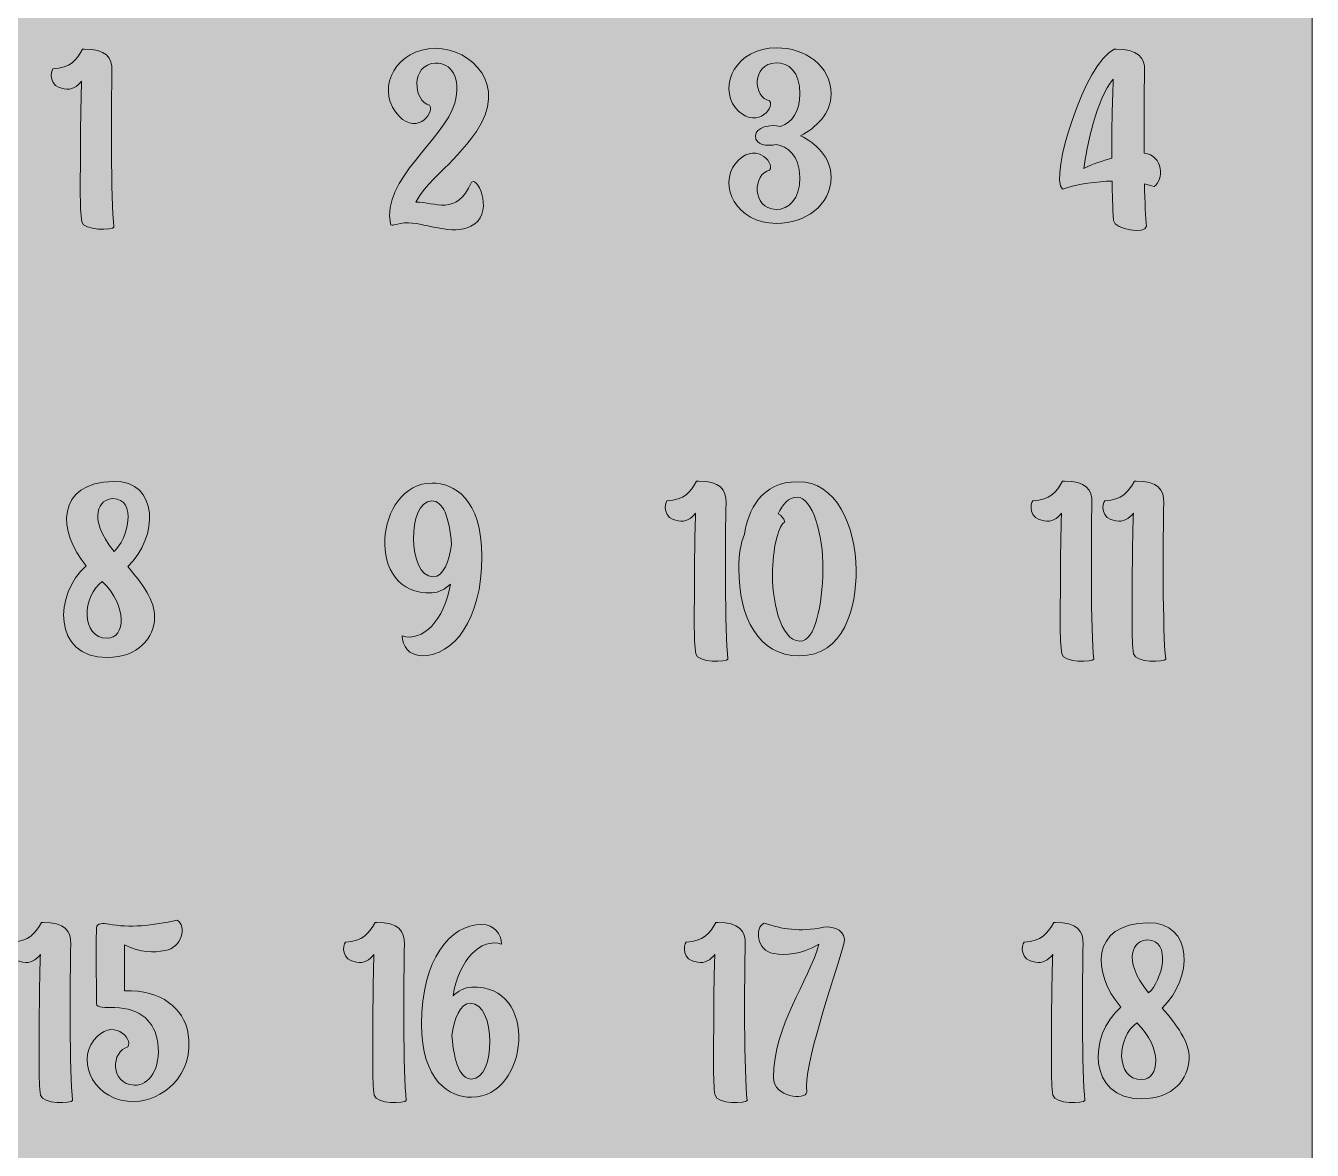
# Model space of a CAD drawing. Extents: x -301 to 968, y -992 to -13.
# Drawn here: x 682.2 to 967.8, y -502.5 to -252.9 of the extents above; entities that cross this region are included whole.
import ezdxf

# ---------------------------------------------------------------- set-up
doc = ezdxf.new("R2010")
doc.units = 0
doc.header["$MEASUREMENT"] = 0
doc.layers.add('Layer 1', color=7, linetype='Continuous', lineweight=0)

# ---------------------------------------------------------------- blocks, each defined once
blk = doc.blocks.new('Block_3')
at = {"layer": 'Layer 1', "true_color": 0x7c3800, "transparency": 33554687}
h = blk.add_hatch(color=36, dxfattribs=at)
h.dxf.hatch_style = 2
edge = h.paths.add_edge_path()
edge.add_spline(control_points=[(701.36, -262.9), (701.19, -270.02), (701.07, -291.84), (701.78, -297.59), (701.6, -298.36), (695.02, -298.42), (694.67, -296.4), (694.13, -293.44), (694.37, -286.8), (694.37, -279.68), (694.37, -274.17), (694.49, -268.77), (694.61, -265.22), (693.66, -266.4), (692.41, -267.23), (690.75, -266.94), (687.25, -266.46), (687.67, -263.14), (688.26, -262.49), (692.12, -262.25), (693.48, -260.53), (694.84, -258.1), (694.84, -258.1), (695.26, -258.1), (695.26, -258.1), (699.94, -258.04), (701.48, -260), (701.36, -262.9)], knot_values=[0, 0, 0, 0, 1, 1, 1, 2, 2, 2, 3, 3, 3, 4, 4, 4, 5, 5, 5, 6, 6, 6, 7, 7, 7, 8, 8, 8, 9, 9, 9, 9], degree=3, periodic=0)
h = blk.add_hatch(color=36, dxfattribs=at)
h.dxf.hatch_style = 2
edge = h.paths.add_edge_path()
edge.add_spline(control_points=[(782.23, -276.36), (776.54, -284.48), (771.14, -287.21), (768.83, -292.07), (773.04, -291.95), (777.84, -295.33), (781.16, -287.63), (782.82, -286.32), (786.2, -295.1), (781.04, -297.41), (776.66, -299.42), (771.56, -296.87), (767.17, -296.64), (764.33, -296.64), (763.32, -297.65), (763.14, -296.87), (761.18, -287.09), (775.18, -278.02), (777.43, -270.08), (779.03, -264.39), (776.48, -261.07), (773.16, -261.19), (767.59, -261.42), (768.18, -269.78), (771.86, -270.55), (773.1, -272.45), (768.48, -277.73), (764.27, -272.03), (760.18, -266.46), (764.45, -257.92), (773.16, -257.92), (781.28, -257.92), (789.35, -266.22), (782.23, -276.36)], knot_values=[0, 0, 0, 0, 1, 1, 1, 2, 2, 2, 3, 3, 3, 4, 4, 4, 5, 5, 5, 6, 6, 6, 7, 7, 7, 8, 8, 8, 9, 9, 9, 10, 10, 10, 11, 11, 11, 11], degree=3, periodic=0)
h = blk.add_hatch(color=36, dxfattribs=at)
h.dxf.hatch_style = 2
edge = h.paths.add_edge_path()
edge.add_spline(control_points=[(860.96, -268.06), (860.96, -272.45), (857.52, -275.59), (854.2, -277.31), (857.52, -278.97), (860.96, -282.11), (860.96, -286.5), (860.96, -292.84), (855.15, -296.76), (848.87, -296.76), (839.86, -296.76), (835.89, -288.34), (839.74, -283.48), (843.83, -278.38), (848.51, -283.12), (847.33, -284.96), (843.59, -285.73), (843.24, -293.44), (848.75, -293.67), (851.48, -293.73), (854.09, -291.48), (854.03, -286.56), (854.03, -281.52), (851.12, -279.68), (848.81, -279.27), (846.68, -279.68), (844.18, -279.39), (844.18, -277.37), (844.18, -275.41), (847.51, -274.7), (849.76, -275.24), (852.31, -274.35), (854.03, -271.98), (854.03, -268), (854.09, -263.08), (851.48, -261.07), (848.75, -261.13), (843.24, -261.36), (843.59, -268.83), (847.33, -269.6), (848.51, -271.44), (843.83, -276.18), (839.74, -271.09), (835.89, -266.22), (839.86, -257.81), (848.87, -257.81), (855.15, -257.81), (860.96, -261.72), (860.96, -268.06)], knot_values=[0, 0, 0, 0, 1, 1, 1, 2, 2, 2, 3, 3, 3, 4, 4, 4, 5, 5, 5, 6, 6, 6, 7, 7, 7, 8, 8, 8, 9, 9, 9, 10, 10, 10, 11, 11, 11, 12, 12, 12, 13, 13, 13, 14, 14, 14, 15, 15, 15, 16, 16, 16, 16], degree=3, periodic=0)
h = blk.add_hatch(color=36, dxfattribs=at)
h.dxf.hatch_style = 2
edge = h.paths.add_edge_path()
edge.add_spline(control_points=[(917.05, -284.6), (919.06, -283.54), (921.26, -282.94), (923.27, -282.29), (923.21, -276.36), (923.39, -271.2), (923.57, -264.74), (919.89, -269.19), (917.64, -279.92), (917.05, -284.6)], knot_values=[0, 0, 0, 0, 1, 1, 1, 2, 2, 2, 3, 3, 3, 3], degree=3, periodic=0)
edge = h.paths.add_edge_path()
edge.add_spline(control_points=[(930.56, -262.9), (930.45, -266.52), (930.39, -273.99), (930.45, -281.16), (934.77, -281.7), (934.89, -287.21), (932.64, -288.57), (931.99, -288.34), (931.28, -288.16), (930.51, -287.98), (930.62, -292.07), (930.74, -295.57), (930.98, -297.41), (930.8, -299.19), (923.98, -298.18), (923.63, -296.16), (923.45, -293.14), (923.39, -290.23), (923.33, -287.39), (920.01, -287.45), (916.04, -287.98), (912.3, -289.17), (909.34, -286.5), (917.34, -260.95), (923.81, -258.1), (923.81, -258.1), (924.22, -258.1), (924.22, -258.1), (928.91, -258.04), (930.68, -260), (930.56, -262.9)], knot_values=[0, 0, 0, 0, 1, 1, 1, 2, 2, 2, 3, 3, 3, 4, 4, 4, 5, 5, 5, 6, 6, 6, 7, 7, 7, 8, 8, 8, 9, 9, 9, 10, 10, 10, 10], degree=3, periodic=0)
at = {"layer": 'Layer 1'}
for points, knots in [([(701.36, -262.9), (701.19, -270.02), (701.07, -291.84), (701.78, -297.59), (701.6, -298.36), (695.02, -298.42), (694.67, -296.4), (694.13, -293.44), (694.37, -286.8), (694.37, -279.68), (694.37, -274.17), (694.49, -268.77), (694.61, -265.22), (693.66, -266.4), (692.41, -267.23), (690.75, -266.94), (687.25, -266.46), (687.67, -263.14), (688.26, -262.49), (692.12, -262.25), (693.48, -260.53), (694.84, -258.1), (694.84, -258.1), (695.26, -258.1), (695.26, -258.1), (699.94, -258.04), (701.48, -260), (701.36, -262.9)], [0, 0, 0, 0, 1, 1, 1, 2, 2, 2, 3, 3, 3, 4, 4, 4, 5, 5, 5, 6, 6, 6, 7, 7, 7, 8, 8, 8, 9, 9, 9, 9]), ([(782.23, -276.36), (776.54, -284.48), (771.14, -287.21), (768.83, -292.07), (773.04, -291.95), (777.84, -295.33), (781.16, -287.63), (782.82, -286.32), (786.2, -295.1), (781.04, -297.41), (776.66, -299.42), (771.56, -296.87), (767.17, -296.64), (764.33, -296.64), (763.32, -297.65), (763.14, -296.87), (761.18, -287.09), (775.18, -278.02), (777.43, -270.08), (779.03, -264.39), (776.48, -261.07), (773.16, -261.19), (767.59, -261.42), (768.18, -269.78), (771.86, -270.55), (773.1, -272.45), (768.48, -277.73), (764.27, -272.03), (760.18, -266.46), (764.45, -257.92), (773.16, -257.92), (781.28, -257.92), (789.35, -266.22), (782.23, -276.36)], [0, 0, 0, 0, 1, 1, 1, 2, 2, 2, 3, 3, 3, 4, 4, 4, 5, 5, 5, 6, 6, 6, 7, 7, 7, 8, 8, 8, 9, 9, 9, 10, 10, 10, 11, 11, 11, 11]), ([(860.96, -268.06), (860.96, -272.45), (857.52, -275.59), (854.2, -277.31), (857.52, -278.97), (860.96, -282.11), (860.96, -286.5), (860.96, -292.84), (855.15, -296.76), (848.87, -296.76), (839.86, -296.76), (835.89, -288.34), (839.74, -283.48), (843.83, -278.38), (848.51, -283.12), (847.33, -284.96), (843.59, -285.73), (843.24, -293.44), (848.75, -293.67), (851.48, -293.73), (854.09, -291.48), (854.03, -286.56), (854.03, -281.52), (851.12, -279.68), (848.81, -279.27), (846.68, -279.68), (844.18, -279.39), (844.18, -277.37), (844.18, -275.41), (847.51, -274.7), (849.76, -275.24), (852.31, -274.35), (854.03, -271.98), (854.03, -268), (854.09, -263.08), (851.48, -261.07), (848.75, -261.13), (843.24, -261.36), (843.59, -268.83), (847.33, -269.6), (848.51, -271.44), (843.83, -276.18), (839.74, -271.09), (835.89, -266.22), (839.86, -257.81), (848.87, -257.81), (855.15, -257.81), (860.96, -261.72), (860.96, -268.06)], [0, 0, 0, 0, 1, 1, 1, 2, 2, 2, 3, 3, 3, 4, 4, 4, 5, 5, 5, 6, 6, 6, 7, 7, 7, 8, 8, 8, 9, 9, 9, 10, 10, 10, 11, 11, 11, 12, 12, 12, 13, 13, 13, 14, 14, 14, 15, 15, 15, 16, 16, 16, 16]), ([(930.56, -262.9), (930.45, -266.52), (930.39, -273.99), (930.45, -281.16), (934.77, -281.7), (934.89, -287.21), (932.64, -288.57), (931.99, -288.34), (931.28, -288.16), (930.51, -287.98), (930.62, -292.07), (930.74, -295.57), (930.98, -297.41), (930.8, -299.19), (923.98, -298.18), (923.63, -296.16), (923.45, -293.14), (923.39, -290.23), (923.33, -287.39), (920.01, -287.45), (916.04, -287.98), (912.3, -289.17), (909.34, -286.5), (917.34, -260.95), (923.81, -258.1), (923.81, -258.1), (924.22, -258.1), (924.22, -258.1), (928.91, -258.04), (930.68, -260), (930.56, -262.9)], [0, 0, 0, 0, 1, 1, 1, 2, 2, 2, 3, 3, 3, 4, 4, 4, 5, 5, 5, 6, 6, 6, 7, 7, 7, 8, 8, 8, 9, 9, 9, 10, 10, 10, 10]), ([(917.05, -284.6), (919.06, -283.54), (921.26, -282.94), (923.27, -282.29), (923.21, -276.36), (923.39, -271.2), (923.57, -264.74), (919.89, -269.19), (917.64, -279.92), (917.05, -284.6)], [0, 0, 0, 0, 1, 1, 1, 2, 2, 2, 3, 3, 3, 3])]:
    blk.add_open_spline(points, degree=3, knots=knots, dxfattribs=at)
blk = doc.blocks.new('Block_4')
at = {"layer": 'Layer 1', "true_color": 0x7c3800, "transparency": 33554687}
h = blk.add_hatch(color=36, dxfattribs=at)
h.dxf.hatch_style = 2
edge = h.paths.add_edge_path()
edge.add_spline(control_points=[(701.82, -369.56), (704.84, -367.13), (707.03, -357.83), (701.58, -357.83), (698.62, -357.83), (695.59, -361.92), (701.82, -369.56)], knot_values=[0, 0, 0, 0, 1, 1, 1, 2, 2, 2, 2], degree=3, periodic=0)
edge = h.paths.add_edge_path()
edge.add_spline(control_points=[(700.34, -388.83), (704.25, -388.83), (704.96, -381.78), (699.21, -376.26), (694.82, -379.29), (694.23, -388.83), (700.34, -388.83)], knot_values=[0, 0, 0, 0, 1, 1, 1, 2, 2, 2, 2], degree=3, periodic=0)
edge = h.paths.add_edge_path()
edge.add_spline(control_points=[(704.84, -372.94), (708.04, -376.62), (710.95, -380.59), (710.83, -384.21), (710.71, -388.65), (707.27, -393.1), (700.28, -393.1), (688.18, -393.1), (688.42, -378.99), (695.65, -372.77), (689.25, -365.24), (688.83, -354.27), (701.7, -354.03), (711.84, -353.85), (711.72, -366.48), (704.84, -372.94)], knot_values=[0, 0, 0, 0, 1, 1, 1, 2, 2, 2, 3, 3, 3, 4, 4, 4, 5, 5, 5, 5], degree=3, periodic=0)
h = blk.add_hatch(color=36, dxfattribs=at)
h.dxf.hatch_style = 2
edge = h.paths.add_edge_path()
edge.add_spline(control_points=[(837.64, -358.77), (837.46, -365.89), (837.35, -387.7), (838.06, -393.46), (837.88, -394.23), (831.3, -394.29), (830.94, -392.27), (830.41, -389.31), (830.65, -382.67), (830.65, -375.55), (830.65, -370.04), (830.76, -364.64), (830.88, -361.09), (829.93, -362.27), (828.69, -363.1), (827.03, -362.81), (823.53, -362.33), (823.95, -359.01), (824.54, -358.36), (828.39, -358.12), (829.76, -356.4), (831.12, -353.97), (831.12, -353.97), (831.54, -353.97), (831.54, -353.97), (836.22, -353.91), (837.76, -355.87), (837.64, -358.77)], knot_values=[0, 0, 0, 0, 1, 1, 1, 2, 2, 2, 3, 3, 3, 4, 4, 4, 5, 5, 5, 6, 6, 6, 7, 7, 7, 8, 8, 8, 9, 9, 9, 9], degree=3, periodic=0)
h = blk.add_hatch(color=36, dxfattribs=at)
h.dxf.hatch_style = 2
edge = h.paths.add_edge_path()
edge.add_spline(control_points=[(918.86, -358.77), (918.69, -365.89), (918.57, -387.7), (919.28, -393.46), (919.1, -394.23), (912.52, -394.29), (912.16, -392.27), (911.63, -389.31), (911.87, -382.67), (911.87, -375.55), (911.87, -370.04), (911.99, -364.64), (912.11, -361.09), (911.16, -362.27), (909.91, -363.1), (908.25, -362.81), (904.75, -362.33), (905.17, -359.01), (905.76, -358.36), (909.62, -358.12), (910.98, -356.4), (912.34, -353.97), (912.34, -353.97), (912.76, -353.97), (912.76, -353.97), (917.44, -353.91), (918.98, -355.87), (918.86, -358.77)], knot_values=[0, 0, 0, 0, 1, 1, 1, 2, 2, 2, 3, 3, 3, 4, 4, 4, 5, 5, 5, 6, 6, 6, 7, 7, 7, 8, 8, 8, 9, 9, 9, 9], degree=3, periodic=0)
h = blk.add_hatch(color=36, dxfattribs=at)
h.dxf.hatch_style = 2
edge = h.paths.add_edge_path()
edge.add_spline(control_points=[(934.81, -358.77), (934.63, -365.89), (934.52, -387.7), (935.23, -393.46), (935.05, -394.23), (928.47, -394.29), (928.11, -392.27), (927.58, -389.31), (927.82, -382.67), (927.82, -375.55), (927.82, -370.04), (927.94, -364.64), (928.05, -361.09), (927.11, -362.27), (925.86, -363.1), (924.2, -362.81), (920.7, -362.33), (921.12, -359.01), (921.71, -358.36), (925.56, -358.12), (926.93, -356.4), (928.29, -353.97), (928.29, -353.97), (928.71, -353.97), (928.71, -353.97), (933.39, -353.91), (934.93, -355.87), (934.81, -358.77)], knot_values=[0, 0, 0, 0, 1, 1, 1, 2, 2, 2, 3, 3, 3, 4, 4, 4, 5, 5, 5, 6, 6, 6, 7, 7, 7, 8, 8, 8, 9, 9, 9, 9], degree=3, periodic=0)
h = blk.add_hatch(color=36, dxfattribs=at)
h.dxf.hatch_style = 2
edge = h.paths.add_edge_path()
edge.add_spline(control_points=[(776.7, -368.02), (776.28, -361.86), (774.8, -358.36), (772.37, -358.36), (766.85, -358.36), (766.91, -375.2), (772.61, -375.2), (774.92, -375.2), (776.28, -371.64), (776.7, -368.02)], knot_values=[0, 0, 0, 0, 1, 1, 1, 2, 2, 2, 3, 3, 3, 3], degree=3, periodic=0)
edge = h.paths.add_edge_path()
edge.add_spline(control_points=[(765.73, -388.3), (770.35, -389.78), (775.15, -384.86), (776.46, -376.8), (775.33, -377.98), (773.91, -378.69), (772.43, -378.75), (757.19, -379.58), (759.62, -354.39), (772.43, -354.39), (777.23, -354.39), (783.45, -357.88), (783.45, -370.69), (783.45, -384.86), (777.11, -392.74), (770.17, -392.74), (767.21, -392.63), (765.85, -390.61), (765.73, -388.3)], knot_values=[0, 0, 0, 0, 1, 1, 1, 2, 2, 2, 3, 3, 3, 4, 4, 4, 5, 5, 5, 6, 6, 6, 6], degree=3, periodic=0)
h = blk.add_hatch(color=36, dxfattribs=at)
h.dxf.hatch_style = 2
edge = h.paths.add_edge_path()
edge.add_spline(control_points=[(849.2, -361.26), (849.91, -361.56), (850.51, -362.15), (850.68, -363.04), (849.38, -363.81), (848.19, -367.84), (847.96, -373.65), (847.78, -379.94), (849.56, -389.48), (854.06, -389.48), (857.5, -389.48), (858.98, -381.54), (859.16, -373.59), (859.28, -365.71), (856.73, -357.53), (853.47, -357.53), (851.57, -357.53), (850.15, -359.13), (849.2, -361.26)], knot_values=[0, 0, 0, 0, 1, 1, 1, 2, 2, 2, 3, 3, 3, 4, 4, 4, 5, 5, 5, 6, 6, 6, 6], degree=3, periodic=0)
edge = h.paths.add_edge_path()
edge.add_spline(control_points=[(866.51, -373.71), (866.63, -382.01), (863.85, -392.74), (853.89, -392.74), (844.87, -392.74), (840.49, -384.27), (840.49, -373.3), (840.49, -370.22), (840.9, -367.73), (841.73, -365.77), (842.5, -360.55), (845.41, -354.09), (853.59, -354.09), (862.13, -354.09), (866.4, -363.75), (866.51, -373.71)], knot_values=[0, 0, 0, 0, 1, 1, 1, 2, 2, 2, 3, 3, 3, 4, 4, 4, 5, 5, 5, 5], degree=3, periodic=0)
at = {"layer": 'Layer 1'}
for points, knots in [([(704.84, -372.94), (708.04, -376.62), (710.95, -380.59), (710.83, -384.21), (710.71, -388.65), (707.27, -393.1), (700.28, -393.1), (688.18, -393.1), (688.42, -378.99), (695.65, -372.77), (689.25, -365.24), (688.83, -354.27), (701.7, -354.03), (711.84, -353.85), (711.72, -366.48), (704.84, -372.94)], [0, 0, 0, 0, 1, 1, 1, 2, 2, 2, 3, 3, 3, 4, 4, 4, 5, 5, 5, 5]), ([(837.64, -358.77), (837.46, -365.89), (837.35, -387.7), (838.06, -393.46), (837.88, -394.23), (831.3, -394.29), (830.94, -392.27), (830.41, -389.31), (830.65, -382.67), (830.65, -375.55), (830.65, -370.04), (830.76, -364.64), (830.88, -361.09), (829.93, -362.27), (828.69, -363.1), (827.03, -362.81), (823.53, -362.33), (823.95, -359.01), (824.54, -358.36), (828.39, -358.12), (829.76, -356.4), (831.12, -353.97), (831.12, -353.97), (831.54, -353.97), (831.54, -353.97), (836.22, -353.91), (837.76, -355.87), (837.64, -358.77)], [0, 0, 0, 0, 1, 1, 1, 2, 2, 2, 3, 3, 3, 4, 4, 4, 5, 5, 5, 6, 6, 6, 7, 7, 7, 8, 8, 8, 9, 9, 9, 9]), ([(918.86, -358.77), (918.69, -365.89), (918.57, -387.7), (919.28, -393.46), (919.1, -394.23), (912.52, -394.29), (912.16, -392.27), (911.63, -389.31), (911.87, -382.67), (911.87, -375.55), (911.87, -370.04), (911.99, -364.64), (912.11, -361.09), (911.16, -362.27), (909.91, -363.1), (908.25, -362.81), (904.75, -362.33), (905.17, -359.01), (905.76, -358.36), (909.62, -358.12), (910.98, -356.4), (912.34, -353.97), (912.34, -353.97), (912.76, -353.97), (912.76, -353.97), (917.44, -353.91), (918.98, -355.87), (918.86, -358.77)], [0, 0, 0, 0, 1, 1, 1, 2, 2, 2, 3, 3, 3, 4, 4, 4, 5, 5, 5, 6, 6, 6, 7, 7, 7, 8, 8, 8, 9, 9, 9, 9]), ([(934.81, -358.77), (934.63, -365.89), (934.52, -387.7), (935.23, -393.46), (935.05, -394.23), (928.47, -394.29), (928.11, -392.27), (927.58, -389.31), (927.82, -382.67), (927.82, -375.55), (927.82, -370.04), (927.94, -364.64), (928.05, -361.09), (927.11, -362.27), (925.86, -363.1), (924.2, -362.81), (920.7, -362.33), (921.12, -359.01), (921.71, -358.36), (925.56, -358.12), (926.93, -356.4), (928.29, -353.97), (928.29, -353.97), (928.71, -353.97), (928.71, -353.97), (933.39, -353.91), (934.93, -355.87), (934.81, -358.77)], [0, 0, 0, 0, 1, 1, 1, 2, 2, 2, 3, 3, 3, 4, 4, 4, 5, 5, 5, 6, 6, 6, 7, 7, 7, 8, 8, 8, 9, 9, 9, 9]), ([(765.73, -388.3), (770.35, -389.78), (775.15, -384.86), (776.46, -376.8), (775.33, -377.98), (773.91, -378.69), (772.43, -378.75), (757.19, -379.58), (759.62, -354.39), (772.43, -354.39), (777.23, -354.39), (783.45, -357.88), (783.45, -370.69), (783.45, -384.86), (777.11, -392.74), (770.17, -392.74), (767.21, -392.63), (765.85, -390.61), (765.73, -388.3)], [0, 0, 0, 0, 1, 1, 1, 2, 2, 2, 3, 3, 3, 4, 4, 4, 5, 5, 5, 6, 6, 6, 6]), ([(866.51, -373.71), (866.63, -382.01), (863.85, -392.74), (853.89, -392.74), (844.87, -392.74), (840.49, -384.27), (840.49, -373.3), (840.49, -370.22), (840.9, -367.73), (841.73, -365.77), (842.5, -360.55), (845.41, -354.09), (853.59, -354.09), (862.13, -354.09), (866.4, -363.75), (866.51, -373.71)], [0, 0, 0, 0, 1, 1, 1, 2, 2, 2, 3, 3, 3, 4, 4, 4, 5, 5, 5, 5]), ([(701.82, -369.56), (704.84, -367.13), (707.03, -357.83), (701.58, -357.83), (698.62, -357.83), (695.59, -361.92), (701.82, -369.56)], [0, 0, 0, 0, 1, 1, 1, 2, 2, 2, 2]), ([(776.7, -368.02), (776.28, -361.86), (774.8, -358.36), (772.37, -358.36), (766.85, -358.36), (766.91, -375.2), (772.61, -375.2), (774.92, -375.2), (776.28, -371.64), (776.7, -368.02)], [0, 0, 0, 0, 1, 1, 1, 2, 2, 2, 3, 3, 3, 3]), ([(849.2, -361.26), (849.91, -361.56), (850.51, -362.15), (850.68, -363.04), (849.38, -363.81), (848.19, -367.84), (847.96, -373.65), (847.78, -379.94), (849.56, -389.48), (854.06, -389.48), (857.5, -389.48), (858.98, -381.54), (859.16, -373.59), (859.28, -365.71), (856.73, -357.53), (853.47, -357.53), (851.57, -357.53), (850.15, -359.13), (849.2, -361.26)], [0, 0, 0, 0, 1, 1, 1, 2, 2, 2, 3, 3, 3, 4, 4, 4, 5, 5, 5, 6, 6, 6, 6]), ([(700.34, -388.83), (704.25, -388.83), (704.96, -381.78), (699.21, -376.26), (694.82, -379.29), (694.23, -388.83), (700.34, -388.83)], [0, 0, 0, 0, 1, 1, 1, 2, 2, 2, 2])]:
    blk.add_open_spline(points, degree=3, knots=knots, dxfattribs=at)
blk = doc.blocks.new('Block_5')
at = {"layer": 'Layer 1', "true_color": 0x7c3800, "transparency": 33554687}
h = blk.add_hatch(color=36, dxfattribs=at)
h.dxf.hatch_style = 2
edge = h.paths.add_edge_path()
edge.add_spline(control_points=[(692.21, -456.72), (692.04, -463.83), (691.92, -485.65), (692.63, -491.4), (692.45, -492.17), (685.87, -492.23), (685.51, -490.21), (684.98, -487.25), (685.22, -480.61), (685.22, -473.5), (685.22, -467.98), (685.34, -462.59), (685.46, -459.03), (684.51, -460.22), (683.26, -461.05), (681.6, -460.75), (678.1, -460.28), (678.52, -456.96), (679.11, -456.3), (682.97, -456.07), (684.33, -454.35), (685.69, -451.92), (685.69, -451.92), (686.11, -451.92), (686.11, -451.92), (690.79, -451.86), (692.33, -453.81), (692.21, -456.72)], knot_values=[0, 0, 0, 0, 1, 1, 1, 2, 2, 2, 3, 3, 3, 4, 4, 4, 5, 5, 5, 6, 6, 6, 7, 7, 7, 8, 8, 8, 9, 9, 9, 9], degree=3, periodic=0)
h = blk.add_hatch(color=36, dxfattribs=at)
h.dxf.hatch_style = 2
edge = h.paths.add_edge_path()
edge.add_spline(control_points=[(713.14, -458.14), (710.53, -458.56), (707.75, -458.79), (704.13, -456.84), (704.13, -456.84), (704.13, -467.09), (704.13, -467.09), (712.37, -466.68), (717.29, -471.3), (718.18, -476.16), (720.02, -486.24), (712.02, -491.46), (706.44, -491.7), (697.43, -491.7), (693.46, -483.04), (697.31, -478.06), (701.4, -472.79), (706.09, -477.65), (704.9, -479.54), (701.17, -480.37), (700.81, -487.78), (706.32, -488.02), (709.58, -488.14), (712.25, -484.29), (711.54, -478.71), (710.89, -473.91), (707.81, -471.01), (701.94, -470.77), (699.92, -470.89), (697.96, -470.77), (697.91, -470), (697.91, -464.72), (697.79, -458.38), (697.91, -453.1), (697.91, -452.04), (699.51, -452.04), (700.63, -452.27), (705.2, -453.16), (710.41, -452.63), (715.81, -451.38), (718.06, -452.75), (716.88, -457.55), (713.14, -458.14)], knot_values=[0, 0, 0, 0, 1, 1, 1, 2, 2, 2, 3, 3, 3, 4, 4, 4, 5, 5, 5, 6, 6, 6, 7, 7, 7, 8, 8, 8, 9, 9, 9, 10, 10, 10, 11, 11, 11, 12, 12, 12, 13, 13, 13, 14, 14, 14, 14], degree=3, periodic=0)
h = blk.add_hatch(color=36, dxfattribs=at)
h.dxf.hatch_style = 2
edge = h.paths.add_edge_path()
edge.add_spline(control_points=[(766.26, -456.72), (766.08, -463.83), (765.97, -485.65), (766.68, -491.4), (766.5, -492.17), (759.92, -492.23), (759.56, -490.21), (759.03, -487.25), (759.27, -480.61), (759.27, -473.5), (759.27, -467.98), (759.39, -462.59), (759.5, -459.03), (758.56, -460.22), (757.31, -461.05), (755.65, -460.75), (752.15, -460.28), (752.57, -456.96), (753.16, -456.3), (757.01, -456.07), (758.38, -454.35), (759.74, -451.92), (759.74, -451.92), (760.16, -451.92), (760.16, -451.92), (764.84, -451.86), (766.38, -453.81), (766.26, -456.72)], knot_values=[0, 0, 0, 0, 1, 1, 1, 2, 2, 2, 3, 3, 3, 4, 4, 4, 5, 5, 5, 6, 6, 6, 7, 7, 7, 8, 8, 8, 9, 9, 9, 9], degree=3, periodic=0)
h = blk.add_hatch(color=36, dxfattribs=at)
h.dxf.hatch_style = 2
edge = h.paths.add_edge_path()
edge.add_spline(control_points=[(776.82, -477.05), (777.29, -483.16), (778.71, -486.66), (781.14, -486.66), (786.66, -486.66), (786.6, -469.82), (780.91, -469.82), (778.65, -469.82), (777.23, -473.38), (776.82, -477.05)], knot_values=[0, 0, 0, 0, 1, 1, 1, 2, 2, 2, 3, 3, 3, 3], degree=3, periodic=0)
edge = h.paths.add_edge_path()
edge.add_spline(control_points=[(787.84, -456.72), (783.22, -455.24), (778.36, -460.16), (777.05, -468.22), (778.18, -467.09), (779.6, -466.32), (781.14, -466.26), (796.32, -465.49), (793.95, -490.69), (781.14, -490.69), (776.28, -490.69), (770.06, -487.13), (770.06, -474.39), (770.06, -460.16), (776.4, -452.33), (783.4, -452.33), (786.36, -452.39), (787.66, -454.41), (787.84, -456.72)], knot_values=[0, 0, 0, 0, 1, 1, 1, 2, 2, 2, 3, 3, 3, 4, 4, 4, 5, 5, 5, 6, 6, 6, 6], degree=3, periodic=0)
h = blk.add_hatch(color=36, dxfattribs=at)
h.dxf.hatch_style = 2
edge = h.paths.add_edge_path()
edge.add_spline(control_points=[(841.91, -456.72), (841.73, -463.83), (841.61, -485.65), (842.33, -491.4), (842.15, -492.17), (835.57, -492.23), (835.21, -490.21), (834.68, -487.25), (834.92, -480.61), (834.92, -473.5), (834.92, -467.98), (835.03, -462.59), (835.15, -459.03), (834.2, -460.22), (832.96, -461.05), (831.3, -460.75), (827.8, -460.28), (828.22, -456.96), (828.81, -456.3), (832.66, -456.07), (834.03, -454.35), (835.39, -451.92), (835.39, -451.92), (835.81, -451.92), (835.81, -451.92), (840.49, -451.86), (842.03, -453.81), (841.91, -456.72)], knot_values=[0, 0, 0, 0, 1, 1, 1, 2, 2, 2, 3, 3, 3, 4, 4, 4, 5, 5, 5, 6, 6, 6, 7, 7, 7, 8, 8, 8, 9, 9, 9, 9], degree=3, periodic=0)
h = blk.add_hatch(color=36, dxfattribs=at)
h.dxf.hatch_style = 2
edge = h.paths.add_edge_path()
edge.add_spline(control_points=[(859.28, -452.98), (861.83, -452.51), (864.44, -454.11), (863.85, -456.36), (861.3, -465.55), (854.78, -483.81), (855.55, -489.56), (855.37, -491.4), (848.2, -490.81), (848.2, -486.3), (848.2, -474.68), (856.02, -465.08), (858.27, -456.72), (854.01, -459.09), (851.04, -459.27), (848.2, -458.79), (844.46, -458.2), (843.93, -452.98), (846.12, -452.04), (850.03, -453.4), (853.95, -454.05), (859.28, -452.98)], knot_values=[0, 0, 0, 0, 1, 1, 1, 2, 2, 2, 3, 3, 3, 4, 4, 4, 5, 5, 5, 6, 6, 6, 7, 7, 7, 7], degree=3, periodic=0)
h = blk.add_hatch(color=36, dxfattribs=at)
h.dxf.hatch_style = 2
edge = h.paths.add_edge_path()
edge.add_spline(control_points=[(916.91, -456.72), (916.73, -463.83), (916.61, -485.65), (917.32, -491.4), (917.15, -492.17), (910.57, -492.23), (910.21, -490.21), (909.68, -487.25), (909.91, -480.61), (909.91, -473.5), (909.91, -467.98), (910.03, -462.59), (910.15, -459.03), (909.2, -460.22), (907.96, -461.05), (906.3, -460.75), (902.8, -460.28), (903.21, -456.96), (903.81, -456.3), (907.66, -456.07), (909.02, -454.35), (910.39, -451.92), (910.39, -451.92), (910.8, -451.92), (910.8, -451.92), (915.49, -451.86), (917.03, -453.81), (916.91, -456.72)], knot_values=[0, 0, 0, 0, 1, 1, 1, 2, 2, 2, 3, 3, 3, 4, 4, 4, 5, 5, 5, 6, 6, 6, 7, 7, 7, 8, 8, 8, 9, 9, 9, 9], degree=3, periodic=0)
h = blk.add_hatch(color=36, dxfattribs=at)
h.dxf.hatch_style = 2
edge = h.paths.add_edge_path()
edge.add_spline(control_points=[(931.43, -467.51), (934.46, -465.08), (936.65, -455.77), (931.2, -455.77), (928.23, -455.77), (925.21, -459.86), (931.43, -467.51)], knot_values=[0, 0, 0, 0, 1, 1, 1, 2, 2, 2, 2], degree=3, periodic=0)
edge = h.paths.add_edge_path()
edge.add_spline(control_points=[(929.95, -486.78), (933.86, -486.78), (934.58, -479.72), (928.83, -474.21), (924.44, -477.23), (923.85, -486.78), (929.95, -486.78)], knot_values=[0, 0, 0, 0, 1, 1, 1, 2, 2, 2, 2], degree=3, periodic=0)
edge = h.paths.add_edge_path()
edge.add_spline(control_points=[(934.46, -470.89), (937.66, -474.56), (940.56, -478.54), (940.44, -482.15), (940.33, -486.6), (936.89, -491.04), (929.89, -491.04), (917.8, -491.04), (918.04, -476.93), (925.27, -470.71), (918.87, -463.18), (918.45, -452.21), (931.32, -451.98), (941.45, -451.8), (941.33, -464.43), (934.46, -470.89)], knot_values=[0, 0, 0, 0, 1, 1, 1, 2, 2, 2, 3, 3, 3, 4, 4, 4, 5, 5, 5, 5], degree=3, periodic=0)
at = {"layer": 'Layer 1'}
for points, knots in [([(692.21, -456.72), (692.04, -463.83), (691.92, -485.65), (692.63, -491.4), (692.45, -492.17), (685.87, -492.23), (685.51, -490.21), (684.98, -487.25), (685.22, -480.61), (685.22, -473.5), (685.22, -467.98), (685.34, -462.59), (685.46, -459.03), (684.51, -460.22), (683.26, -461.05), (681.6, -460.75), (678.1, -460.28), (678.52, -456.96), (679.11, -456.3), (682.97, -456.07), (684.33, -454.35), (685.69, -451.92), (685.69, -451.92), (686.11, -451.92), (686.11, -451.92), (690.79, -451.86), (692.33, -453.81), (692.21, -456.72)], [0, 0, 0, 0, 1, 1, 1, 2, 2, 2, 3, 3, 3, 4, 4, 4, 5, 5, 5, 6, 6, 6, 7, 7, 7, 8, 8, 8, 9, 9, 9, 9]), ([(713.14, -458.14), (710.53, -458.56), (707.75, -458.79), (704.13, -456.84), (704.13, -456.84), (704.13, -467.09), (704.13, -467.09), (712.37, -466.68), (717.29, -471.3), (718.18, -476.16), (720.02, -486.24), (712.02, -491.46), (706.44, -491.7), (697.43, -491.7), (693.46, -483.04), (697.31, -478.06), (701.4, -472.79), (706.09, -477.65), (704.9, -479.54), (701.17, -480.37), (700.81, -487.78), (706.32, -488.02), (709.58, -488.14), (712.25, -484.29), (711.54, -478.71), (710.89, -473.91), (707.81, -471.01), (701.94, -470.77), (699.92, -470.89), (697.96, -470.77), (697.91, -470), (697.91, -464.72), (697.79, -458.38), (697.91, -453.1), (697.91, -452.04), (699.51, -452.04), (700.63, -452.27), (705.2, -453.16), (710.41, -452.63), (715.81, -451.38), (718.06, -452.75), (716.88, -457.55), (713.14, -458.14)], [0, 0, 0, 0, 1, 1, 1, 2, 2, 2, 3, 3, 3, 4, 4, 4, 5, 5, 5, 6, 6, 6, 7, 7, 7, 8, 8, 8, 9, 9, 9, 10, 10, 10, 11, 11, 11, 12, 12, 12, 13, 13, 13, 14, 14, 14, 14]), ([(766.26, -456.72), (766.08, -463.83), (765.97, -485.65), (766.68, -491.4), (766.5, -492.17), (759.92, -492.23), (759.56, -490.21), (759.03, -487.25), (759.27, -480.61), (759.27, -473.5), (759.27, -467.98), (759.39, -462.59), (759.5, -459.03), (758.56, -460.22), (757.31, -461.05), (755.65, -460.75), (752.15, -460.28), (752.57, -456.96), (753.16, -456.3), (757.01, -456.07), (758.38, -454.35), (759.74, -451.92), (759.74, -451.92), (760.16, -451.92), (760.16, -451.92), (764.84, -451.86), (766.38, -453.81), (766.26, -456.72)], [0, 0, 0, 0, 1, 1, 1, 2, 2, 2, 3, 3, 3, 4, 4, 4, 5, 5, 5, 6, 6, 6, 7, 7, 7, 8, 8, 8, 9, 9, 9, 9]), ([(787.84, -456.72), (783.22, -455.24), (778.36, -460.16), (777.05, -468.22), (778.18, -467.09), (779.6, -466.32), (781.14, -466.26), (796.32, -465.49), (793.95, -490.69), (781.14, -490.69), (776.28, -490.69), (770.06, -487.13), (770.06, -474.39), (770.06, -460.16), (776.4, -452.33), (783.4, -452.33), (786.36, -452.39), (787.66, -454.41), (787.84, -456.72)], [0, 0, 0, 0, 1, 1, 1, 2, 2, 2, 3, 3, 3, 4, 4, 4, 5, 5, 5, 6, 6, 6, 6]), ([(841.91, -456.72), (841.73, -463.83), (841.61, -485.65), (842.33, -491.4), (842.15, -492.17), (835.57, -492.23), (835.21, -490.21), (834.68, -487.25), (834.92, -480.61), (834.92, -473.5), (834.92, -467.98), (835.03, -462.59), (835.15, -459.03), (834.2, -460.22), (832.96, -461.05), (831.3, -460.75), (827.8, -460.28), (828.22, -456.96), (828.81, -456.3), (832.66, -456.07), (834.03, -454.35), (835.39, -451.92), (835.39, -451.92), (835.81, -451.92), (835.81, -451.92), (840.49, -451.86), (842.03, -453.81), (841.91, -456.72)], [0, 0, 0, 0, 1, 1, 1, 2, 2, 2, 3, 3, 3, 4, 4, 4, 5, 5, 5, 6, 6, 6, 7, 7, 7, 8, 8, 8, 9, 9, 9, 9]), ([(859.28, -452.98), (861.83, -452.51), (864.44, -454.11), (863.85, -456.36), (861.3, -465.55), (854.78, -483.81), (855.55, -489.56), (855.37, -491.4), (848.2, -490.81), (848.2, -486.3), (848.2, -474.68), (856.02, -465.08), (858.27, -456.72), (854.01, -459.09), (851.04, -459.27), (848.2, -458.79), (844.46, -458.2), (843.93, -452.98), (846.12, -452.04), (850.03, -453.4), (853.95, -454.05), (859.28, -452.98)], [0, 0, 0, 0, 1, 1, 1, 2, 2, 2, 3, 3, 3, 4, 4, 4, 5, 5, 5, 6, 6, 6, 7, 7, 7, 7]), ([(916.91, -456.72), (916.73, -463.83), (916.61, -485.65), (917.32, -491.4), (917.15, -492.17), (910.57, -492.23), (910.21, -490.21), (909.68, -487.25), (909.91, -480.61), (909.91, -473.5), (909.91, -467.98), (910.03, -462.59), (910.15, -459.03), (909.2, -460.22), (907.96, -461.05), (906.3, -460.75), (902.8, -460.28), (903.21, -456.96), (903.81, -456.3), (907.66, -456.07), (909.02, -454.35), (910.39, -451.92), (910.39, -451.92), (910.8, -451.92), (910.8, -451.92), (915.49, -451.86), (917.03, -453.81), (916.91, -456.72)], [0, 0, 0, 0, 1, 1, 1, 2, 2, 2, 3, 3, 3, 4, 4, 4, 5, 5, 5, 6, 6, 6, 7, 7, 7, 8, 8, 8, 9, 9, 9, 9]), ([(934.46, -470.89), (937.66, -474.56), (940.56, -478.54), (940.44, -482.15), (940.33, -486.6), (936.89, -491.04), (929.89, -491.04), (917.8, -491.04), (918.04, -476.93), (925.27, -470.71), (918.87, -463.18), (918.45, -452.21), (931.32, -451.98), (941.45, -451.8), (941.33, -464.43), (934.46, -470.89)], [0, 0, 0, 0, 1, 1, 1, 2, 2, 2, 3, 3, 3, 4, 4, 4, 5, 5, 5, 5]), ([(931.43, -467.51), (934.46, -465.08), (936.65, -455.77), (931.2, -455.77), (928.23, -455.77), (925.21, -459.86), (931.43, -467.51)], [0, 0, 0, 0, 1, 1, 1, 2, 2, 2, 2]), ([(776.82, -477.05), (777.29, -483.16), (778.71, -486.66), (781.14, -486.66), (786.66, -486.66), (786.6, -469.82), (780.91, -469.82), (778.65, -469.82), (777.23, -473.38), (776.82, -477.05)], [0, 0, 0, 0, 1, 1, 1, 2, 2, 2, 3, 3, 3, 3]), ([(929.95, -486.78), (933.86, -486.78), (934.58, -479.72), (928.83, -474.21), (924.44, -477.23), (923.85, -486.78), (929.95, -486.78)], [0, 0, 0, 0, 1, 1, 1, 2, 2, 2, 2])]:
    blk.add_open_spline(points, degree=3, knots=knots, dxfattribs=at)
blk = doc.blocks.new('Block_2')
at = {"layer": 'Layer 1'}
for name in ['Block_3', 'Block_4', 'Block_5']:
    blk.add_blockref(name, (0, 0), dxfattribs=at)
blk = doc.blocks.new('Block_1')
at = {"layer": 'Layer 1'}
blk.add_blockref('Block_2', (0, 0), dxfattribs=at)
blk = doc.blocks.new('Block_0')
at = {"layer": 'Layer 1', "true_color": 0xffe3b6, "transparency": 33554687}
h = blk.add_hatch(color=254, dxfattribs=at)
h.dxf.hatch_style = 2
edge = h.paths.add_edge_path()
edge.add_spline(control_points=[(243.19, -66.21), (235.35, -66.21), (229.55, -59.8), (229.21, -52.23), (228.87, -44.68), (235.88, -38.25), (243.19, -38.25), (251.03, -38.25), (256.83, -44.65), (257.17, -52.23), (257.51, -59.78), (250.5, -66.21), (243.19, -66.21)], knot_values=[0, 0, 0, 0, 1, 1, 1, 2, 2, 2, 3, 3, 3, 4, 4, 4, 4], degree=3, periodic=0)
edge = h.paths.add_edge_path()
edge.add_spline(control_points=[(207.64, -12.59), (207.64, -12.59), (209.69, -211.19), (209.69, -211.19), (210.55, -294.7), (212.59, -321), (249.28, -297.44), (270.77, -283.63), (298.46, -276.44), (324.35, -276.17), (387.3, -275.53), (438.86, -325.79), (439.5, -388.41), (440.15, -451.04), (389.64, -502.34), (326.69, -502.98), (300.8, -503.25), (272.98, -496.63), (251.2, -483.27), (214.03, -460.46), (212.54, -486.79), (213.4, -570.3), (213.4, -570.3), (215.45, -768.76), (215.45, -768.76), (215.45, -768.76), (414.9, -766.72), (414.9, -766.72), (498.86, -765.86), (525.32, -767.36), (502.4, -804.35), (488.97, -826.01), (482.31, -853.69), (482.57, -879.45), (483.21, -942.08), (534.79, -992.33), (597.73, -991.7), (660.67, -991.04), (711.18, -939.76), (710.54, -877.12), (710.27, -851.37), (703.03, -823.82), (689.16, -802.43), (665.48, -765.92), (691.91, -763.9), (775.85, -763.04), (775.85, -763.04), (790.42, -762.88), (790.42, -762.88), (790.42, -762.88), (967.76, -760.99), (967.76, -760.99), (967.76, -760.99), (967.76, -12.59), (967.76, -12.59), (967.76, -12.59), (207.64, -12.59), (207.64, -12.59)], knot_values=[0, 0, 0, 0, 1, 1, 1, 2, 2, 2, 3, 3, 3, 4, 4, 4, 5, 5, 5, 6, 6, 6, 7, 7, 7, 8, 8, 8, 9, 9, 9, 10, 10, 10, 11, 11, 11, 12, 12, 12, 13, 13, 13, 14, 14, 14, 15, 15, 15, 16, 16, 16, 17, 17, 17, 18, 18, 18, 19, 19, 19, 19], degree=3, periodic=0)
at = {"layer": 'Layer 1'}
blk.add_open_spline([(207.64, -12.59), (207.64, -12.59), (209.69, -211.19), (209.69, -211.19), (210.55, -294.7), (212.59, -321), (249.28, -297.44), (270.77, -283.63), (298.46, -276.44), (324.35, -276.17), (387.3, -275.53), (438.86, -325.79), (439.5, -388.41), (440.15, -451.04), (389.64, -502.34), (326.69, -502.98), (300.8, -503.25), (272.98, -496.63), (251.2, -483.27), (214.03, -460.46), (212.54, -486.79), (213.4, -570.3), (213.4, -570.3), (215.45, -768.76), (215.45, -768.76), (215.45, -768.76), (414.9, -766.72), (414.9, -766.72), (498.86, -765.86), (525.32, -767.36), (502.4, -804.35), (488.97, -826.01), (482.31, -853.69), (482.57, -879.45), (483.21, -942.08), (534.79, -992.33), (597.73, -991.7), (660.67, -991.04), (711.18, -939.76), (710.54, -877.12), (710.27, -851.37), (703.03, -823.82), (689.16, -802.43), (665.48, -765.92), (691.91, -763.9), (775.85, -763.04), (775.85, -763.04), (790.42, -762.88), (790.42, -762.88), (790.42, -762.88), (967.76, -760.99), (967.76, -760.99), (967.76, -760.99), (967.76, -12.59), (967.76, -12.59), (967.76, -12.59), (207.64, -12.59), (207.64, -12.59)], degree=3, knots=[0, 0, 0, 0, 1, 1, 1, 2, 2, 2, 3, 3, 3, 4, 4, 4, 5, 5, 5, 6, 6, 6, 7, 7, 7, 8, 8, 8, 9, 9, 9, 10, 10, 10, 11, 11, 11, 12, 12, 12, 13, 13, 13, 14, 14, 14, 15, 15, 15, 16, 16, 16, 17, 17, 17, 18, 18, 18, 19, 19, 19, 19], dxfattribs=at)
blk.add_blockref('Block_1', (0, 0), dxfattribs=at)

msp = doc.modelspace()

# ---------------------------------------------------------------- block references
at = {"layer": 'Layer 1'}
msp.add_blockref('Block_0', (0, 0), dxfattribs=at)

doc.saveas('drawing.dxf')
